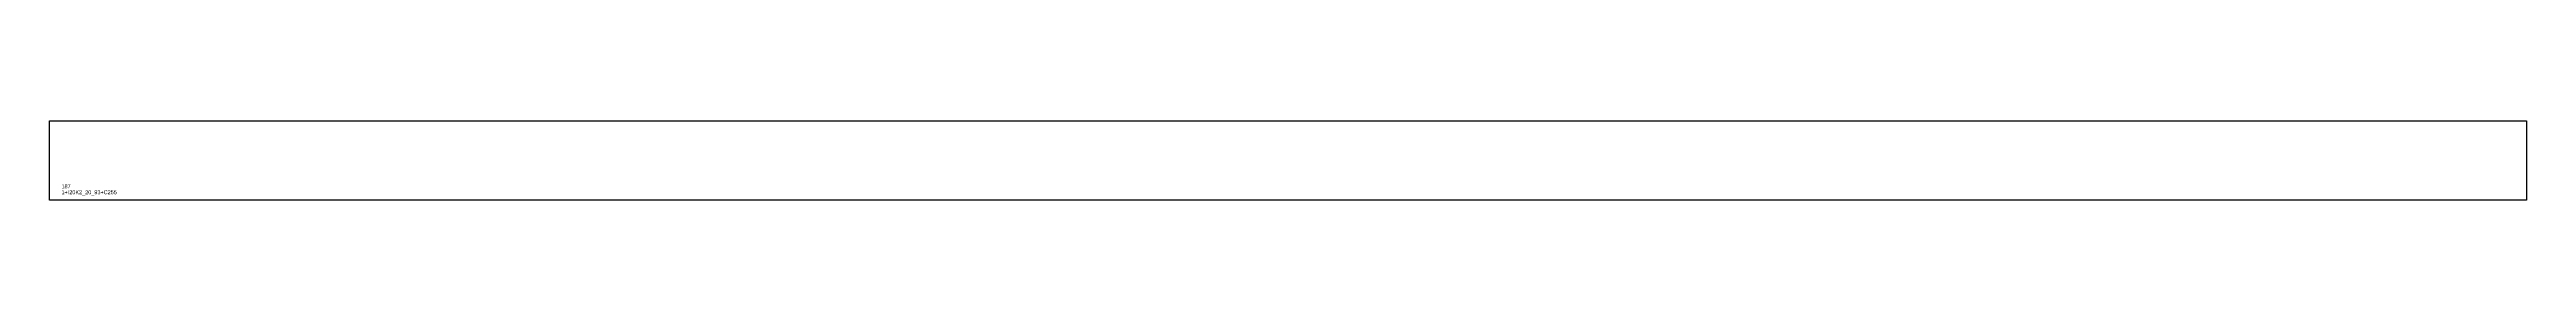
# Model space of a CAD drawing. Extents: x 0 to 6222, y 0 to 200.
import ezdxf

# ---------------------------------------------------------------- set-up
doc = ezdxf.new("R2010")
doc.units = 0
for name, color, linetype in [('CUT', 7, 'CONTINUOUS'), ('SCRIBE', 3, 'CONTINUOUS'), ('TEXT', 7, 'CONTINUOUS')]:
    doc.layers.add(name, color=color, linetype=linetype)

msp = doc.modelspace()

# ---------------------------------------------------------------- linework, layer by layer
at = {"layer": 'CUT', "color": 7, "linetype": 'CONTINUOUS'}
msp.add_lwpolyline([(0, 0), (0, 200), (6222, 200), (6222, 0)], close=True, dxfattribs=at)

# ---------------------------------------------------------------- texts
at = {"layer": 'SCRIBE', "color": 3}
msp.add_text('187', height=10, dxfattribs=at).set_placement((30, 30))
at = {"layer": 'TEXT', "color": 7}
msp.add_text('1+I20K2_20_93+C255', height=10, dxfattribs=at).set_placement((30, 15))

doc.saveas('drawing.dxf')
